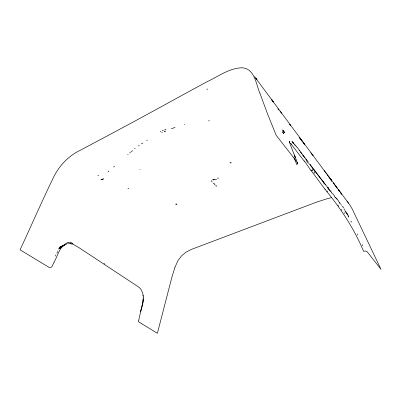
<?xml version="1.0" encoding="UTF-8"?>
<svg xmlns="http://www.w3.org/2000/svg" width="401" height="401" viewBox="0 0 401 401"><rect width="100%" height="100%" fill="white"/><g stroke="black" fill="none" stroke-linecap="round" stroke-linejoin="round"><path stroke-width="0.6" d="M138.766 320.138L140.656 311.672M310.8 170.28L304.344 160.931M140.631 311.813L142.666 304.048L143.052 298.705M138.766 320.143L138.54 321.702L141.874 323.813M143.448 297.562L142.931 293.968L141.448 290.169L140.049 288.234L138.044 286.635L79.438 247.963L73.188 244.299L70.982 242.254L69.373 242.204L66.746 243.086C59.363 246.63 57.919 255.627 54.105 262.124M143.448 297.587L143.262 301.291L142.701 303.752M289.557 142.796L289.582 142.134L289.722 142.756M142.089 306.008L142.801 302.244M141.463 308.043L141.673 307.161L141.733 307.587M60.486 247.156L60.366 246.56L59.564 247.898L60.335 248.219L60.15 248.535L60.366 246.56L60.486 247.156L61.122 247.091L60.621 247.327L60.827 246.775L62.225 245.958M140.736 311.542L140.861 310.369M72.817 243.497L72.671 244.319M143.142 300.053L143.057 301.221M59.062 248.124L58.802 249.166M140.921 310.449L141.182 309.051M141.628 307.823L141.347 308.755M310.805 170.285L311.336 170.811L311.582 170.094L312.434 170.204L313.126 169.122M55.574 256.038L55.859 254.946M57.749 251.342L57.854 250.966M289.301 142.596L289.702 141.272L289.612 142.205M142.134 305.221L141.738 307.437M174.891 267.402L171.778 277.602L157.387 333.306L141.929 323.843M174.901 267.382L177.884 260.745L181.473 255.948L185.889 252.239L191.357 249.422L316.364 202.214L325.853 199.107L331.838 197.578M289.687 142.4L289.828 142.104L289.427 142.756M129.794 153.112L130.37 151.994M54.1 262.129L51.744 266.971L50.28 267.502L49.007 267.332L20.05 249.833C31.047 226.324 41.343 202.48 52.656 179.132C58.24 166.696 67.879 156.195 80.23 150.29C94.696 142.545 109.237 134.931 123.668 127.117C151.573 112.21 179.177 96.756 207.021 81.749C218.355 76.451 229.247 68.05 242.194 67.779C254.941 68.686 255.988 84.37 260.054 93.699M56.827 253.106L57.594 251.998M211.578 180.555L211.748 181.538L212.279 182.014M131.428 151.834L132.536 150.631M108.039 171.989L108.942 171.037M113.663 167.087L114.571 166.184M63.188 245.532L62.12 246.299M127.924 188.856L128.686 188.219M138.365 146.024L139.212 145.327M67.553 243.292L68.045 242.891M62.837 245.517L61.433 246.58M164.656 131.779L165.553 131.132M64.671 244.981L60.892 247.803M230.67 163.142L231.187 162.786L229.903 162.631M312.434 170.204L311.652 170.691L311.487 170.47M146.691 140.455L147.403 140.029M59.804 248.535L60.335 248.219L59.564 247.898M164.415 131.378L165.157 130.937M142.856 143.032L141.458 143.834M65.238 244.685L62.701 246.064M134.49 148.736L135.167 148.38M160.169 131.508L160.826 131.207M60.827 246.775L59.744 247.302M65.478 244.575L66.967 243.913M161.693 132.726L162.36 132.45M164.626 129.754L165.909 129.242M162.094 130.721L163.327 130.29M176.866 204.625L175.884 204.796M127.623 154.585L128.16 154.425M212.47 179.798L214.184 179.884M139.834 169.372L140.185 169.277M60.882 247.753L61.383 247.612L60.957 247.437L61.383 247.612M97.779 175.593L98.621 175.362M175.062 127.463L171.412 128.661M61.378 247.532L61.574 246.8M175.728 204.114L176.711 203.893M217.367 178.104L218.635 178.079M289.793 143.217L291.798 144.941L304.344 161.317M208.505 120.836L209.502 120.861M216.836 186.069L216.294 186.054L215.954 185.352M216.655 179.603L213.192 179.227M72.015 243.272L72.807 243.332M206.695 89.097L207.748 89.207M335.421 197.924L335.968 198.064M68.416 243.242L69.223 243.482M184.164 124.611L184.57 124.776M348.063 216.72L348.725 217.046M70.406 243.472L71.498 244.039L69.428 243.427M307.918 161.964L308.179 162.109M291.607 144.245L290.855 143.498M347.246 214.004L346.319 213.452L347.156 213.683L346.644 213.217M344.008 212.736L344.81 213.257M306.595 161.563L307.838 162.48M213.688 183.583L214.56 184.234M104.09 263.507L104.666 263.983M213.688 183.036L214.214 183.483M293.547 143.352L292.018 141.488L296.93 147.132M350.78 221.237L351.782 222.119M335.447 197.227L335.988 197.718M292.915 142.636L293.382 143.067M340.198 203.643L338.77 201.558M340.84 204.5L341.602 205.242M329.447 190.345L328.459 188.871M347 201.437L347.431 201.893M214.735 184.575L215.257 185.102M330.138 190.63L331.873 192.59M331.432 192.791L331.777 193.147M327.707 187.668L328.319 188.315M329.853 190.269L314.033 169.859L325.301 184.61M307.016 160.701L305.667 158.976M332.319 193.187L334.64 196.069M347.933 202.455L349.888 204.991L352.369 209.277L380.95 269.246L366.995 251.542L365.466 250.991L363.612 251.357C354.339 229.121 341.186 209.086 325.983 190.545M292.244 142.651L292.494 142.946M296.9 146.956L307.978 161.703M339.677 202.751L340.138 203.292M294.7 144.791L295.126 145.292M334.269 196.36L335.136 197.422M256.971 79.744L255.828 78.325L324.975 171.598M329.767 190.465L330.434 191.292M304.79 157.844L302.519 154.941M308.354 162.726L309.141 163.718M311.336 170.811L325.066 189.347M336.419 198.47L337.02 199.247M311.467 153.603L313.141 155.799M311.472 166.626L313.316 169.072M328.62 176.525L348.559 203.187M327.737 187.778L328.404 188.65M254.465 76.466L256.815 79.558M334.554 184.49L333.306 182.846L337.116 188.124L336.038 186.575M302.098 141.132L299.156 137.232L304.77 144.696L303.146 142.465M301.768 153.854L300.444 152.099M347.466 214.269L348.705 216.66M325.271 171.989L326.935 174.204M345.271 211.678L345.893 212.505M299.096 150.355L299.522 150.931M340.67 192.731L341.812 194.269L338.118 189.242M277.923 108.821L278.875 110.1M327.396 174.881L331.838 180.851L324.284 170.595M338.695 201.222L336.509 198.325M311.176 166.29L309.737 164.28M310.875 152.781L311.752 153.994M341.241 209.492L341.852 210.34M313.813 169.728L315.286 171.518L309.793 164.039M280.018 111.107L281.577 113.298M303.988 143.608L304.344 144.109M327.497 191.763L326.93 190.781M344.073 209.693L344.564 210.425M328.745 188.831L327.968 187.658L328.489 188.485M344.033 208.726L344.414 209.317M347.201 213.928L348.028 215.242M346.78 213.157L345.396 210.821M342.85 206.665L343.527 207.838M342.569 206.53L342.805 206.976M295.532 157.824L294.986 156.611L296.64 160.656M294.259 154.911L295.472 157.698M293.953 157.428L294.128 157.879M294.284 158.295L296.77 164.525L297.011 164.425L297.763 163.332L297.091 162.104L276.179 135.287L267.923 114.866L260.059 93.704M290.379 144.896L294.86 156.39M337.983 205.021L338.389 206.129M297.031 162.019L297.442 163.748M289.582 142.149L289.748 142.916M142.906 295.246L143.057 296.144M362.349 244.69L362.529 245.808M357.196 233.913L357.336 235.061M142.475 303.783L142.52 304.474M290.068 143.758L290.088 144.134M325.807 190.184A39.794 4.1 59.1 0 1 324.895 188.981M59.463 248.409L58.992 248.44L59.96 248.244L59.463 248.409M314.178 172.716L313.938 172.836L314.494 173.021L314.178 172.716M102.506 179.257L100.962 179.538L103.583 178.881L102.506 179.257M290.314 125.197L289.467 124.24L290.75 125.719L290.314 125.197M284.139 131.904L282.65 129.939L284.72 132.761L284.139 131.904M283.753 133.548L282.494 131.829L283.753 133.548M339.507 191.407L338.208 189.533L339.507 191.407M272.5 100.776L271.457 99.303L273.362 102.029L272.5 100.776M331.151 180.024L330.244 178.721L331.888 181.147L331.151 180.024M323.762 182.54L323.401 181.889L323.973 183.182L323.762 182.54"/></g></svg>
